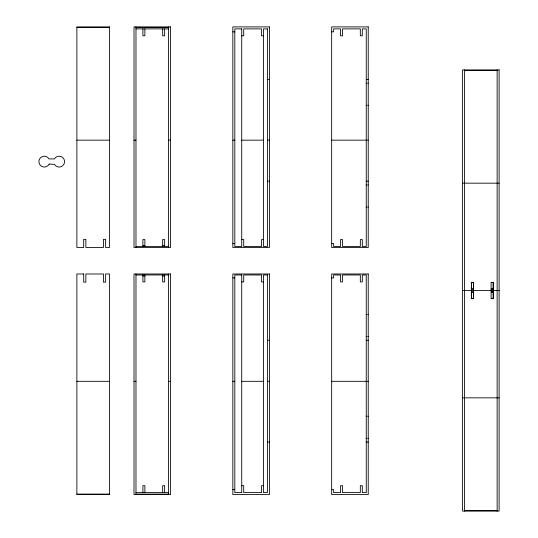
<?xml version="1.0" encoding="UTF-8"?>
<svg xmlns="http://www.w3.org/2000/svg" width="538" height="538" viewBox="0 0 538 538"><rect width="100%" height="100%" fill="white"/><g stroke="black" fill="none" stroke-linecap="round" stroke-linejoin="round"><path stroke-width="0.81" d="M76.873 27.391L109.49 27.391M135.98 27.391L168.596 27.391M135.98 28.877L168.596 28.877M232.833 31.843L234.81 31.843M331.67 31.843L333.647 31.843L333.647 28.877L340.561 28.877L340.561 35.797L342.538 35.797L342.538 28.877L360.332 28.877L360.332 35.797L362.309 35.797L362.309 28.877L366.257 28.877L366.257 246.505L362.309 246.505L362.309 239.592L360.332 239.592L360.332 246.505L342.538 246.505L342.538 239.592L340.561 239.592L340.561 246.505L333.647 246.505L333.647 243.539L331.67 243.539M241.73 35.797L243.707 35.797L243.707 28.877L261.495 28.877L261.495 35.797L263.472 35.797M464.523 70.404L497.139 70.404M267.426 79.389L269.404 79.389M366.257 79.389L368.234 79.389M366.257 83.168L366.627 83.168M367.743 83.168L368.234 83.168M366.257 105.266L366.627 105.266M367.743 105.266L368.234 105.266M76.873 140.162L109.49 140.162M134.002 140.162L135.98 140.162M168.596 140.162L170.573 140.162M232.833 140.162L234.81 140.162M241.73 140.162L263.472 140.162M267.426 140.162L269.404 140.162M331.67 140.162L368.234 140.162M267.426 181.192L269.404 181.192M366.257 181.192L368.234 181.192M462.545 183.169L499.116 183.169M366.257 184.964L366.627 184.964M367.743 184.964L368.234 184.964M366.257 207.063L366.627 207.063M367.743 207.063L368.234 207.063M241.73 239.592L243.707 239.592L243.707 246.505L261.495 246.505L261.495 239.592L263.472 239.592M232.833 243.539L234.81 243.539M142.9 245.516L144.87 245.516M162.664 245.516L164.641 245.516M135.98 246.505L168.596 246.505M135.98 274.972L168.596 274.972M142.9 275.96L144.87 275.96M162.664 275.96L164.641 275.96M232.833 277.938L234.81 277.938M331.67 277.938L333.647 277.938L333.647 274.972L340.561 274.972L340.561 281.892L342.538 281.892L342.538 274.972L360.332 274.972L360.332 281.892L362.309 281.892L362.309 274.972L366.257 274.972L366.257 492.6L362.309 492.6L362.309 485.686L360.332 485.686L360.332 492.6L342.538 492.6L342.538 485.686L340.561 485.686L340.561 492.6L333.647 492.6L333.647 489.634L331.67 489.634M241.73 281.892L243.707 281.892L243.707 274.972L261.495 274.972L261.495 281.892L263.472 281.892M491.207 282.598L493.185 282.598L493.185 289.518L491.207 289.518M471.443 288.529L473.42 288.529M491.207 288.529L493.185 288.529M462.545 290.507L491.113 290.507M491.288 290.507L499.116 290.507M491.207 291.495L493.185 291.495L493.185 298.408L491.207 298.408M471.443 292.484L473.42 292.484M491.207 292.484L493.185 292.484M366.257 314.414L366.627 314.414M367.743 314.414L368.234 314.414M366.257 336.512L366.627 336.512M367.743 336.512L368.234 336.512M267.426 340.292L269.404 340.292M366.257 340.292L368.234 340.292M76.873 381.314L109.49 381.314M134.002 381.314L135.98 381.314M168.596 381.314L170.573 381.314M232.833 381.314L234.81 381.314M241.73 381.314L263.472 381.314M267.426 381.314L269.404 381.314M331.67 381.314L368.234 381.314M462.545 397.838L499.116 397.838M366.257 416.21L366.627 416.21M367.743 416.21L368.234 416.21M366.257 438.309L366.627 438.309M367.743 438.309L368.234 438.309M267.426 442.088L269.404 442.088M366.257 442.088L368.234 442.088M241.73 485.686L243.707 485.686L243.707 492.6L261.495 492.6L261.495 485.686L263.472 485.686M232.833 489.634L234.81 489.634M135.98 492.6L168.596 492.6M76.873 494.086L109.49 494.086M135.98 494.086L168.596 494.086M464.523 510.609L497.139 510.609M497.139 69.906L497.139 511.1M464.523 69.906L464.523 511.1M168.596 26.9L168.596 247.493M168.596 273.983L168.596 494.577M164.641 28.877L164.641 35.797L162.664 35.797L162.664 28.877M164.641 246.505L164.641 239.592L162.664 239.592L162.664 246.505M164.641 274.972L164.641 281.892L162.664 281.892L162.664 274.972M164.641 492.6L164.641 485.686L162.664 485.686L162.664 492.6M144.87 28.877L144.87 35.797L142.9 35.797L142.9 28.877M144.87 246.505L144.87 239.592L142.9 239.592L142.9 246.505M144.87 274.972L144.87 281.892L142.9 281.892L142.9 274.972M144.87 492.6L144.87 485.686L142.9 485.686L142.9 492.6M135.98 26.9L135.98 247.493M135.98 273.983L135.98 494.577M49.166 164.097L49.025 164.346A5.434 5.434 0 0 1 40.827 165.791A5.434 5.434 0 0 1 40.827 157.459A5.434 5.434 0 0 1 49.025 158.912L54.439 158.912A5.434 5.434 0 0 1 62.637 157.459A5.434 5.434 0 0 1 62.637 165.791A5.434 5.434 0 0 1 54.439 164.346L49.166 164.097M109.49 26.9L76.873 26.9L76.873 247.493L83.693 247.493L83.693 239.343L85.865 239.343L85.865 247.493L103.457 247.493L103.457 239.343L105.636 239.343L105.636 247.493L109.49 247.493L109.49 26.9M170.573 26.9L134.002 26.9L134.002 247.493L170.573 247.493L170.573 26.9M269.404 26.9L232.833 26.9L232.833 247.493L269.404 247.493L269.404 26.9M368.234 26.9L331.67 26.9L331.67 247.493L368.234 247.493L368.234 26.9M241.73 28.877L234.81 28.877L234.81 246.505L241.73 246.505L241.73 28.877M267.426 28.877L263.472 28.877L263.472 246.505L267.426 246.505L267.426 28.877M499.116 69.906L462.545 69.906L462.545 511.1L499.116 511.1L499.116 69.906M83.693 273.983L76.873 273.983L76.873 494.577L109.49 494.577L109.49 273.983L105.636 273.983L105.636 282.141L103.457 282.141L103.457 273.983L85.865 273.983L85.865 282.141L83.693 282.141L83.693 273.983M170.573 273.983L134.002 273.983L134.002 494.577L170.573 494.577L170.573 273.983M269.404 273.983L232.833 273.983L232.833 494.577L269.404 494.577L269.404 273.983M368.234 273.983L331.67 273.983L331.67 494.577L368.234 494.577L368.234 273.983M241.73 274.972L234.81 274.972L234.81 492.6L241.73 492.6L241.73 274.972M267.426 274.972L263.472 274.972L263.472 492.6L267.426 492.6L267.426 274.972M473.521 282.349L471.342 282.349L471.342 298.657L473.521 298.657L473.521 282.349M493.285 282.349L491.113 282.349L491.113 298.657L493.285 298.657L493.285 282.349M473.42 282.598L471.443 282.598L471.443 289.518L473.42 289.518L473.42 282.598M473.42 291.495L471.443 291.495L471.443 298.408L473.42 298.408L473.42 291.495"/></g></svg>
